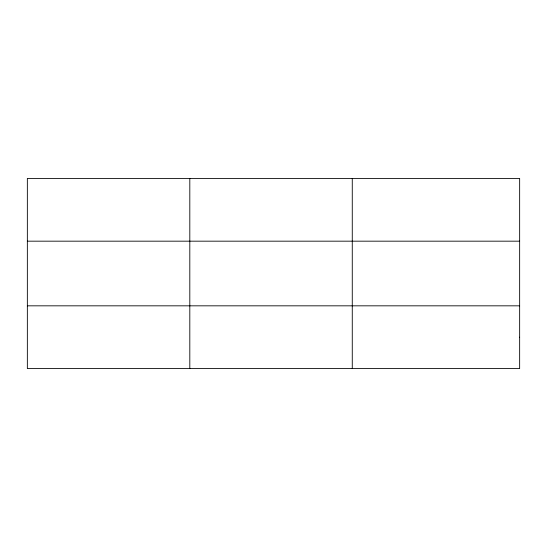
<?xml version="1.0" encoding="UTF-8"?>
<svg xmlns="http://www.w3.org/2000/svg" width="547" height="547" viewBox="0 0 547 547"><rect width="100%" height="100%" fill="white"/><g stroke="black" fill="none" stroke-linecap="round" stroke-linejoin="round"><path stroke-width="0.82" d="M189.809 178.425L189.809 368.575M352.268 178.425L352.268 368.575M27.35 241.172L519.65 241.172M27.35 305.828L519.65 305.828M519.65 337.198L519.65 368.575L27.35 368.575L27.35 178.425L519.65 178.425L519.65 337.198"/></g></svg>
